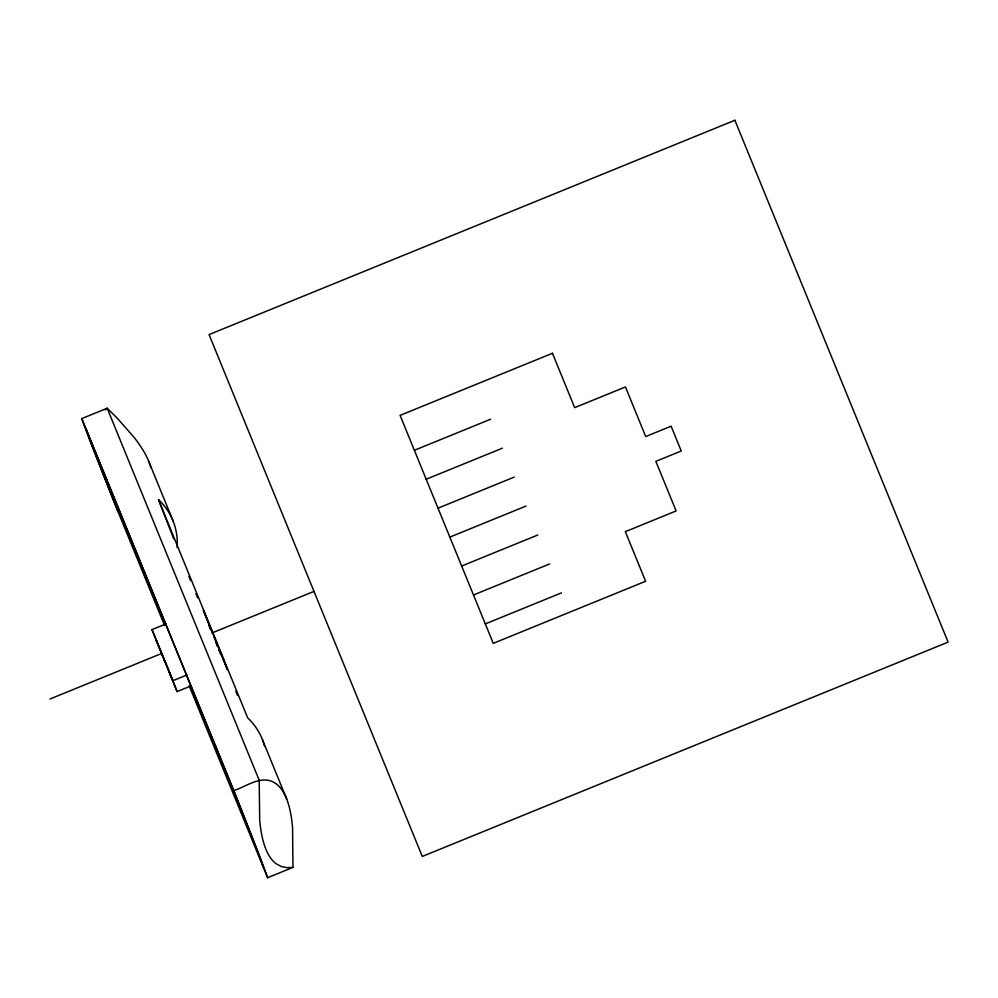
<?xml version="1.0" encoding="UTF-8"?>
<svg xmlns="http://www.w3.org/2000/svg" width="998" height="998" viewBox="0 0 998 998"><rect width="100%" height="100%" fill="white"/><g stroke="black" fill="none" stroke-linecap="round" stroke-linejoin="round"><path stroke-width="1.5" d="M292.988 867.399L292.539 827.155A892.287 131.524 -68.1 0 0 275.573 783.405C261.888 774.061 246.88 786.399 233.794 790.603A1263.131 4.691 67.8 0 1 267.589 877.741L292.988 867.399L286.975 867.674L281.536 866.576L276.658 864.093A898.961 132.509 -68.1 0 1 259.692 820.368L259.193 780.261L107.185 408.232L81.799 418.586A1263.131 4.691 67.8 0 0 115.593 505.724L164.608 625.571M177.12 547.628L177.307 545.12A1263.131 269.048 -22.2 0 0 160.341 501.383L158.532 499.699L173.739 538.908M105.289 409.866L107.185 408.232L117.589 418.561L134.281 437.611A892.287 136.239 23.7 0 1 150.835 467.7M414.37 450.298L490.554 419.247M426.196 479.24L502.368 448.189M438.01 508.169L514.195 477.119M156.873 641.789L152.008 629.601L166.117 623.85M49.9 699.037L161.626 653.49M211.938 632.981L313.983 591.39M449.836 537.111L526.021 506.061M191.217 685.838L177.108 691.589L172.891 680.698L187 674.947M461.662 566.041L537.835 534.99M473.476 594.983L549.661 563.932M485.302 623.912L561.487 592.862M149.014 462.049L173.278 521.443M262.449 739.693L286.713 799.086M158.532 499.699L247.704 717.949L249.512 719.645A1263.131 269.048 -22.2 0 1 264.458 745.918M223.677 659.99L203.38 610.327L211.676 631.198M214.158 637.36L215.643 640.99M216.017 641.976L217.764 646.255M218.936 649.099L220.683 653.378M227.332 669.521L220.882 653.827L221.269 654.8M188.859 576.345L190.618 580.649M195.895 593.573L197.654 597.877M208.794 625.16L210.566 629.476M215.842 642.388L217.601 646.704M218.774 649.573L220.533 653.877M235.79 691.215L237.549 695.519M81.799 418.586L233.794 790.603M189.233 685.963L267.589 877.741M152.008 629.601L172.891 680.698M156.237 640.491L164.857 661.699M177.108 691.589L159.63 648.251M118.201 511.986L114.52 502.718A1252.166 4.653 67.8 0 1 86.564 430.625L86.09 429.202L234.867 793.61A1252.166 4.653 67.8 0 1 262.823 865.703L263.297 867.125M224.201 661.362L227.369 669.521M169.361 672.053L173.091 681.472M164.495 660.152L169.847 673.538M170.097 674.523L170.483 675.509M171.506 677.879L172.33 679.987M156.387 640.304L160.117 649.723M734.89 120.259L209.069 334.592L422.279 856.446L948.1 642.113L734.89 120.259M552.455 353.267L400.098 415.368L493.249 643.361L645.606 581.26L625.334 531.66L676.12 510.951L655.861 461.35L681.247 451.009L671.118 426.196L645.718 436.55L625.459 386.95L574.673 407.646L552.455 353.267"/></g></svg>
